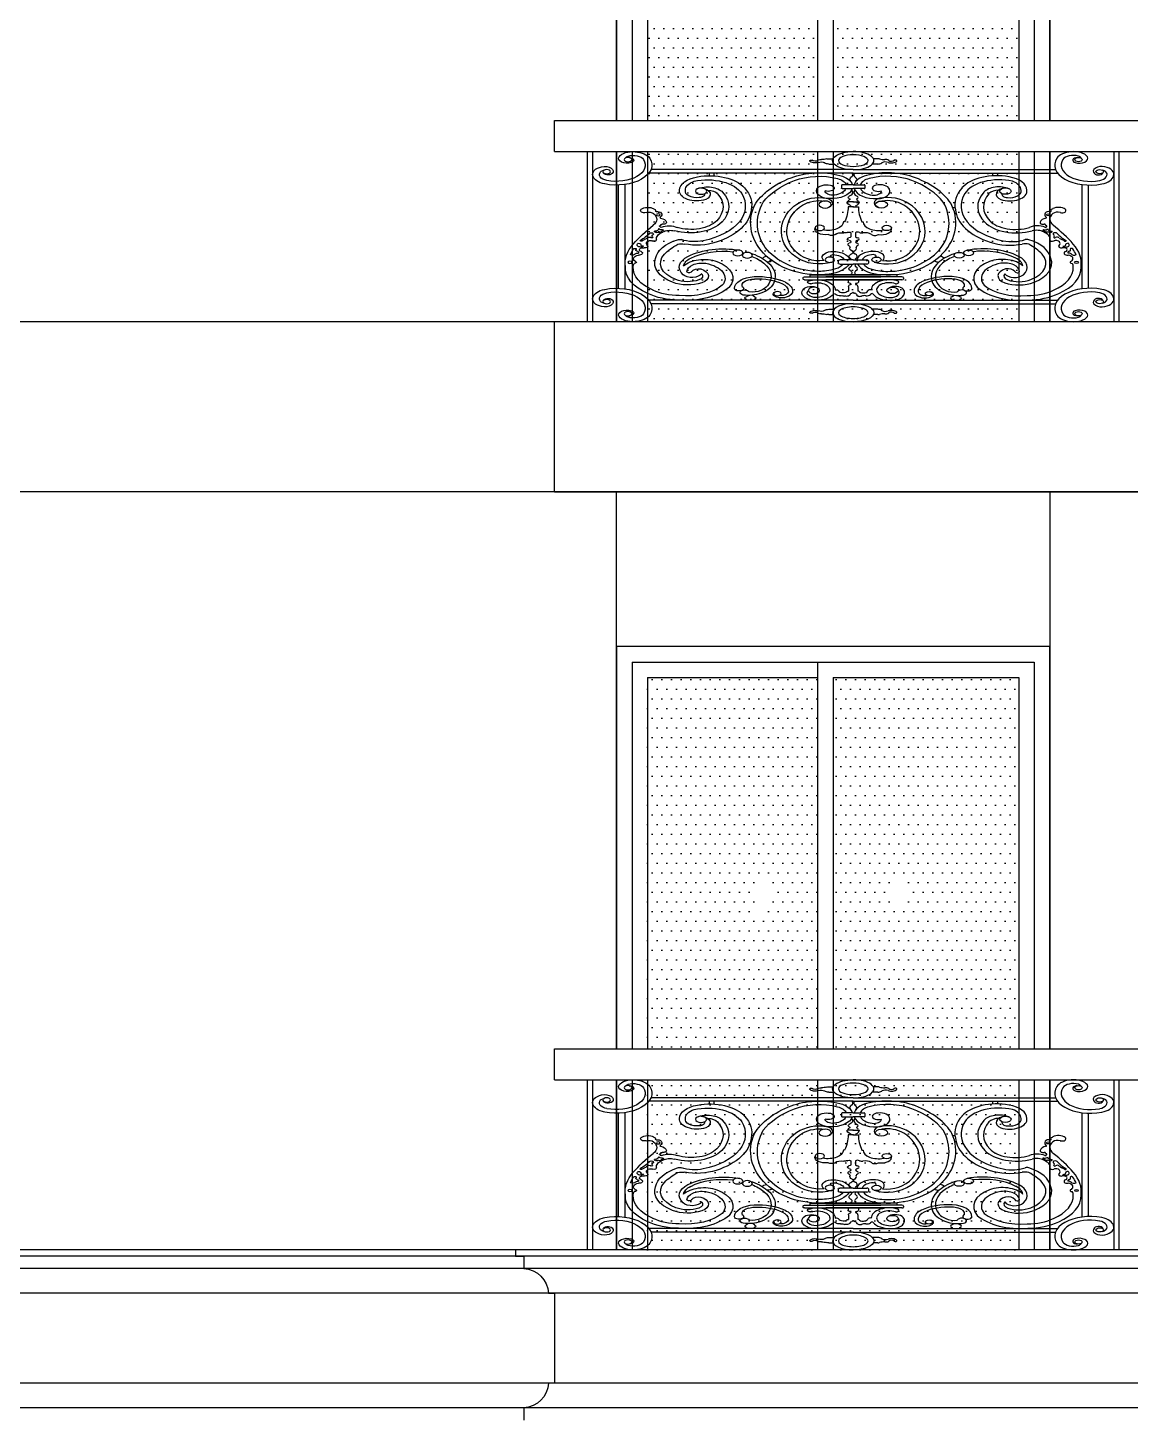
# Model space of a CAD drawing. Extents: x 185 to 567, y -69 to 170.
# Drawn here: x 487.337 to 490.9, y -42.636 to -38.136 of the extents above; entities that cross this region are included whole.
import ezdxf

# ---------------------------------------------------------------- set-up
doc = ezdxf.new("R2010")
doc.units = 0
doc.header["$LTSCALE"] = 0.25
doc.header["$MEASUREMENT"] = 0
doc.layers.get('0').update_dxf_attribs({"linetype": 'CONTINUOUS'})
for name, color, linetype in [('A-ELV 5', 51, 'CONTINUOUS'), ('A-ELV 6', 71, 'CONTINUOUS'), ('A-FerFroge', 156, 'CONTINUOUS'), ('A-GRC', 8, 'CONTINUOUS'), ('A-groves', 8, 'CONTINUOUS'), ('A-WIN', 3, 'CONTINUOUS'), ('A-WIN HAT', 125, 'CONTINUOUS')]:
    doc.layers.add(name, color=color, linetype=linetype)

# ---------------------------------------------------------------- blocks, each defined once
blk = doc.blocks.new('A$C50FD488D')
for p, q in [((0.209, -0.6483), (0.209, -0.1009)), ((0.2186, -0.0998), (0.2186, -0.6493)), ((1.1814, -0.0998), (1.1814, -0.6493)), ((1.191, -0.6483), (1.191, -0.1009)), ((0.6548, -0.123), (0.6628, -0.123)), ((0.7452, -0.123), (0.7372, -0.123)), ((0.6548, -0.1403), (0.6647, -0.1403)), ((0.7452, -0.1403), (0.7353, -0.1403)), ((0.7, -0.1694), (0.3225, -0.1694)), ((0.7, -0.1578), (0.3264, -0.1578)), ((0.4338, -0.1694), (0.4338, -0.178)), ((0.4426, -0.1694), (0.4426, -0.1784)), ((0.7, -0.1578), (1.0736, -0.1578)), ((0.7, -0.1694), (1.0775, -0.1694)), ((0.9574, -0.1694), (0.9574, -0.1784)), ((0.9662, -0.1694), (0.9662, -0.178)), ((0.2661, -0.2081), (0.2661, -0.5419)), ((0.2779, -0.2064), (0.2779, -0.5436)), ((0.6783, -0.2087), (0.6783, -0.2183)), ((0.7, -0.2072), (0.6798, -0.2072)), ((0.6798, -0.2197), (0.7, -0.2197)), ((0.7, -0.2072), (0.7202, -0.2072)), ((0.7202, -0.2197), (0.7, -0.2197)), ((0.7217, -0.2087), (0.7217, -0.2183)), ((1.1221, -0.2064), (1.1221, -0.5436)), ((1.1339, -0.2081), (1.1339, -0.5419)), ((0.5161, -0.2804), (0.5121, -0.2804)), ((0.7006, -0.2627), (0.6887, -0.2627)), ((0.7006, -0.2784), (0.6904, -0.2784)), ((0.695, -0.2742), (0.695, -0.2784)), ((0.6994, -0.2627), (0.7113, -0.2627)), ((0.6994, -0.2784), (0.7096, -0.2784)), ((0.705, -0.2742), (0.705, -0.2784)), ((0.8839, -0.2804), (0.8879, -0.2804)), ((0.5125, -0.2997), (0.5102, -0.2997)), ((0.8875, -0.2997), (0.8898, -0.2997)), ((0.6839, -0.3272), (0.6818, -0.3272)), ((0.7161, -0.3272), (0.7182, -0.3272)), ((0.6957, -0.3623), (0.6957, -0.3754)), ((0.7043, -0.3623), (0.7043, -0.3754)), ((0.6721, -0.4527), (0.6721, -0.4606)), ((0.7, -0.4498), (0.675, -0.4498)), ((0.7, -0.4498), (0.725, -0.4498)), ((0.7279, -0.4527), (0.7279, -0.4606)), ((0.675, -0.4635), (0.7, -0.4635)), ((0.725, -0.4635), (0.7, -0.4635)), ((0.6071, -0.508), (0.6071, -0.5113)), ((0.6101, -0.5051), (0.7, -0.5051)), ((0.6101, -0.5142), (0.7, -0.5142)), ((0.6196, -0.4984), (0.7, -0.4984)), ((0.6196, -0.4984), (0.6196, -0.5051)), ((0.7, -0.4984), (0.6493, -0.4984)), ((0.7, -0.5051), (0.6493, -0.5051)), ((0.7, -0.5142), (0.6493, -0.5142)), ((0.6904, -0.5142), (0.6904, -0.5216)), ((0.7, -0.4984), (0.7507, -0.4984)), ((0.7804, -0.4984), (0.7, -0.4984)), ((0.7, -0.5051), (0.7507, -0.5051)), ((0.7899, -0.5051), (0.7, -0.5051)), ((0.7, -0.5142), (0.7507, -0.5142)), ((0.7899, -0.5142), (0.7, -0.5142)), ((0.7096, -0.5142), (0.7096, -0.5216)), ((0.7804, -0.4984), (0.7804, -0.5051)), ((0.7929, -0.508), (0.7929, -0.5113)), ((0.6913, -0.5365), (0.6913, -0.5511)), ((0.7087, -0.5365), (0.7087, -0.5511)), ((0.6896, -0.5511), (0.6913, -0.5511)), ((0.7104, -0.5511), (0.7087, -0.5511)), ((0.7, -0.5806), (0.3225, -0.5806)), ((0.7, -0.5806), (1.0775, -0.5806)), ((0.7, -0.5922), (0.3264, -0.5922)), ((0.6548, -0.6097), (0.6647, -0.6097)), ((0.7, -0.5922), (1.0736, -0.5922)), ((0.7452, -0.6097), (0.7353, -0.6097)), ((0.6548, -0.627), (0.6628, -0.627)), ((0.7452, -0.627), (0.7372, -0.627))]:
    blk.add_line(p, q)
at = {"extrusion": (0, 0, -1)}
for centre, major_axis, ratio, start_param, end_param in [((0.2921, -0.1258), (-0.0261, 0), 0.986193, 0.359204, 1.773868), ((0.2934, -0.1324), (-0.0326, 0), 0.986193, 1.693369, 2.794993), ((0.7, -0.1293), (-0.0381, 0), 0.770201, 4.712389, 7.853982), ((0.2823, -0.1222), (0.0157, 0), 0.986193, 1.044957, 3.500797), ((0.2921, -0.1258), (0.014, 0), 0.986193, 3.500797, 4.101526), ((0.2934, -0.1324), (0.0205, 0), 0.986193, 4.240292, 5.936586), ((0.2858, -0.128), (-0.00887, 0), 0.986193, 1.609909, 4.186549), ((0.2625, -0.1436), (-0.0534, 0), 0.986193, 2.793121, 3.920657), ((0.2625, -0.1436), (-0.0655, 0), 0.986193, 2.793121, 3.920657), ((0.6222, -0.13), (-0.0028, 0), 0.986193, -0.347364, 2.45784), ((0.6295, -0.1254), (-0.00588, 0), 0.986193, 3.689898, 5.767627), ((0.6391, -0.1312), (-0.00547, 0), 0.986193, 0.548305, 1.353902), ((0.64, -0.1359), (0.0103, 0), 0.986193, 4.517077, 4.873859), ((0.6413, -0.1028), (0.0235, 0), 0.986193, 1.128208, 1.558447), ((0.6548, -0.1317), (0.00879, 0), 0.986193, 4.310092, 4.712389), ((0.7, -0.1293), (-0.0273, 0.0003), 0.684091, 4.704331, 7.845923), ((0.2448, -0.173), (0.0261, 0), 0.986193, 2.925853, 4.340517), ((0.241, -0.1635), (0.0157, 0), 0.986193, 4.340517, 6.796357), ((0.6295, -0.1254), (-0.0114, 0), 0.986193, 4.153001, 5.767627), ((0.6406, -0.1429), (0.00954, 0), 0.986193, 4.147409, 5.443922), ((0.645, -0.138), (-0.00206, 0.00206), 1, 1.523847, 1.779943), ((0.6548, -0.1317), (0.00879, 0), 0.986193, 1.570796, 2.558971), ((0.2516, -0.1742), (0.0326, 0), 0.986193, 1.904728, 3.006352), ((0.2516, -0.1742), (0.0205, 0), 0.986193, 1.904728, 3.601022), ((0.2448, -0.173), (0.014, 0), 0.986193, 3.739788, 4.340517), ((0.2447, -0.165), (0.00696, 0), 0.986193, 3.141593, 9.424778), ((0.247, -0.1668), (0.00887, 0), 0.986193, 0.513172, 3.089812), ((0.4353, -0.2481), (-0.0711, 0), 0.986193, 1.239292, 2.685863), ((0.6371, -0.2594), (0.092, 0), 0.986193, 4.113809, 5.142554), ((0.6371, -0.2594), (0.0807, 0), 0.986193, 4.113809, 5.142554), ((0.6588, -0.2128), (-0.04, 0), 0.986193, 2.000961, 2.99964), ((0.6844, -0.1751), (-0.0145, 0), 0.986193, 2.72718, 3.810715), ((0.2625, -0.1436), (-0.0655, 0), 0.986193, 3.920657, 5.048192), ((0.2625, -0.1436), (-0.0534, 0), 0.986193, 3.920657, 5.048192), ((0.4243, -0.2245), (0.045, 0), 0.986193, 3.136144, 4.437415), ((0.4243, -0.2245), (0.0343, 0), 0.986193, 3.117833, 4.149148), ((0.4308, -0.257), (-0.0667, 0), 0.986193, 1.189802, 2.81634), ((0.683, -0.3257), (-0.1734, 0), 0.986193, 0.307207, 0.972216), ((0.683, -0.3257), (0.1621, 0), 0.986193, 3.544055, 4.113809), ((0.6588, -0.2128), (-0.0287, 0), 0.986193, 2.000961, 2.94312), ((0.7044, -0.1907), (0.0109, 0), 0.986193, 2.526413, 3.810715), ((0.411, -0.2282), (0.0318, 0), 0.986193, 1.02315, 3.250179), ((0.411, -0.2282), (0.0212, 0), 0.986193, 1.359839, 3.277918), ((0.419, -0.2277), (0.0104, 0), 0.986193, 3.141593, 9.424778), ((0.4306, -0.2453), (0.0316, 0), 0.986193, 4.08399, 5.814843), ((0.4148, -0.2381), (-0.0213, 0), 0.986193, 1.766722, 4.073893), ((0.4306, -0.2453), (0.021, 0), 0.986193, -1.540418, -0.468342), ((0.3646, -0.2783), (-0.1056, 0), 0.986193, 2.67325, 3.643635), ((0.3935, -0.2713), (0.119, 0), 0.986193, -0.478494, 0.140238), ((0.6575, -0.2273), (0.0253, 0), 0.986193, 1.662425, 3.379143), ((0.6513, -0.2258), (-0.0189, 0), 0.986193, 0.23755, 1.917148), ((0.6618, -0.2272), (0.0138, 0), 0.986193, 1.325993, 3.162944), ((0.6541, -0.2182), (-0.0107, 0), 0.986193, 1.917148, 5.316293), ((0.6588, -0.2128), (0.04, 0), 0.986193, 0.177072, 1.662425), ((0.6588, -0.2128), (-0.0287, 0), 0.986193, 3.389621, 4.490786), ((0.6798, -0.2087), (0.00147, 0), 0.986193, 3.141593, 4.712389), ((0.6798, -0.2183), (0.00147, 0), 0.986193, 1.570796, 3.141593), ((0.6833, -0.2323), (0.0155, 0), 0.986193, -0.501731, 0.918989), ((0.4148, -0.2381), (0.0107, 0), 0.986193, -0.207114, 1.517375), ((0.3646, -0.2783), (0.0949, 0), 0.986193, -0.468342, 0.502042), ((0.3738, -0.2759), (-0.1269, 0), 0.986193, 2.81634, 3.559374), ((0.6372, -0.3587), (0, 0.1102), 0.634622, -1.455899, 0.198074), ((0.6441, -0.2665), (-0.0174, 0), 0.986193, 1.67343, 3.999532), ((0.6956, -0.2483), (0.00484, 0), 0.986193, 2.222604, 4.060581), ((0.6951, -0.2595), (0.00403, 0), 0.986193, 2.222604, 4.060581), ((0.691, -0.2542), (0.00273, 0), 0.986193, -0.918989, 0.918989), ((0.3209, -0.2953), (0.0152, 0), 0.986193, 3.767232, 5.474069), ((0.6364, -0.3304), (0, 0.168), 0.749863, 2.987054, 5.054443), ((0.5118, -0.2802), (0.1786, 0), 0.986193, -0.010351, 0.269948), ((0.7013, -0.2633), (-0.0127, 0), 0.986193, -1.050198, 0.054521), ((0.3143, -0.2907), (-0.0071, 0), 0.986193, 4.239124, 6.908824), ((0.3224, -0.3063), (-0.0107, 0), 0.986193, 1.097531, 2.553849), ((0.3036, -0.3187), (0.0334, 0), 0.986193, -0.587743, 0.619356), ((0.2998, -0.3171), (0.0457, 0), 0.986193, -0.809116, -0.712984), ((0.3358, -0.2921), (0.00146, 0), 0.986193, 1.387681, 3.665061), ((0.3315, -0.2897), (-0.00351, 0), 0.986193, 2.51217, 3.665061), ((0.3376, -0.3017), (-0.00841, 0), 0.986193, 1.387681, 2.785357), ((0.332, -0.3037), (-0.0144, 0), 0.986193, 2.785357, 3.792328), ((0.3821, -0.2825), (0.1293, 0), 0.986193, 0.040903, 1.04538), ((0.3445, -0.3136), (0.00147, 0), 0.986193, 1.906583, 3.426498), ((0.3456, -0.3139), (-0.00182, 0.00182), 1, 5.778964, 6.141834), ((0.3386, -0.3303), (0.0165, 0), 0.986193, -1.23501, -0.133651), ((0.3487, -0.3289), (-0.00629, 0), 0.986193, 3.007942, 4.929364), ((0.3985, -0.2966), (0.0669, 0), 0.986193, 0.502042, 2.015089), ((0.4005, -0.2989), (0.0534, 0), 0.986193, 0.481174, 2.075535), ((0.3828, -0.2799), (-0.117, 0), 0.986193, 3.559374, 4.361123), ((0.6534, -0.327), (0.0285, 0), 0.986193, 0.005829, 1.918893), ((0.6936, -0.5929), (-0.4456, 0), 0.986193, 0.456975, 0.619356), ((0.3359, -0.3583), (0.00328, 0), 0.986193, 1.056125, 3.391753), ((0.3327, -0.3493), (-0.0083, 0), 0.986193, 3.078791, 4.711877), ((0.3629, -0.3816), (-0.0264, 0), 0.986193, -0.122631, 0.984654), ((0.341, -0.3672), (-0.00708, 0), 0.986193, 1.056125, 1.960136), ((0.3461, -0.3481), (0.00514, 0), 0.986193, 1.224743, 3.000432), ((0.3437, -0.3407), (0.00156, 0), 0.986193, 2.393715, 4.557851), ((0.3389, -0.3451), (-0.00499, 0), 0.986193, 2.393715, 2.865382), ((0.3431, -0.3375), (0.00181, 0), 0.986193, -0.253663, 1.416259), ((0.3451, -0.3434), (-0.00147, 0), 0.986193, 4.095125, 6.006974), ((0.3617, -0.373), (-0.0219, 0), 0.986193, 0.60362, 0.944428), ((0.3466, -0.3366), (-0.00175, 0), 0.986193, -0.253663, 2.002078), ((0.36, -0.3641), (0.0243, 0), 0.986193, 4.095125, 5.362212), ((0.3483, -0.3542), (-0.00144, 0), 0.986193, 1.218517, 4.325141), ((0.3617, -0.373), (0.0189, 0), 0.986193, 3.923198, 5.156681), ((0.6372, -0.3581), (0, 0.1052), 0.664345, 2.792693, 4.826957), ((0.6481, -0.3501), (-0.0189, 0), 0.986193, 4.424307, 6.467477), ((0.6382, -0.3467), (0.00867, 0), 0.986193, 3.141593, 9.424778), ((0.2462, -0.3282), (0.0854, 0), 0.986193, 0.444529, 0.783696), ((0.3271, -0.4011), (0.0209, 0), 0.986193, 3.756501, 4.081862), ((0.3066, -0.3735), (0.0138, 0), 0.986193, 0.400155, 0.940269), ((0.3231, -0.3804), (-0.00404, 0), 0.986193, 0.400155, 2.512824), ((0.3269, -0.3661), (-0.00411, 0), 0.986193, 0.444529, 3.917405), ((0.3279, -0.3769), (0.00194, 0), 0.986193, -0.597423, 2.512824), ((0.3343, -0.3726), (-0.00575, 0), 0.986193, -0.597423, 0.701205), ((0.3323, -0.3853), (0.00445, 0), 0.986193, -0.122631, 2.184426), ((0.4137, -0.4531), (-0.0791, 0), 0.986193, 0.094175, 1.069333), ((0.3793, -0.3901), (0.00656, 0), 0.986193, 4.127294, 5.247131), ((0.4068, -0.3443), (0.0474, 0), 0.986193, 1.219531, 2.105538), ((0.6599, -0.3629), (-0.00819, 0), 0.986193, 3.762001, 5.60071), ((0.6777, -0.3759), (0.014, 0), 0.986193, 3.787884, 5.054616), ((0.6841, -0.3565), (-0.0067, 0), 0.986193, 3.987504, 4.964118), ((0.6917, -0.365), (-0.00484, 0), 0.986193, 0.845912, 2.529622), ((0.6934, -0.3825), (0.00433, 0), 0.986193, 1.875147, 4.408038), ((0.6904, -0.3729), (-0.00589, 0), 0.986193, 3.583441, 4.408038), ((0.4242, -0.4623), (0.1454, 0), 0.986193, 3.070847, 3.598568), ((0.3086, -0.4016), (-0.00766, 0), 0.986193, -0.544841, 0.757911), ((0.3074, -0.4023), (-0.00629, 0), 0.986193, 3.685922, 5.738345), ((0.3031, -0.4013), (-0.00496, 0), 0.986193, 1.545099, 3.312198), ((0.3122, -0.4176), (0.00705, 0), 0.986193, 2.192956, 4.9735), ((0.3085, -0.3882), (-0.00191, 0), 0.986193, 3.7565, 6.59316), ((0.3112, -0.4027), (0.00326, 0), 0.986193, 1.079241, 3.312198), ((0.3154, -0.4058), (-0.00536, 0), 0.986193, 2.583833, 4.9735), ((0.3302, -0.3967), (-0.0121, 0), 0.986193, -0.557759, 0.436551), ((0.3256, -0.3946), (0.00706, 0), 0.986193, 3.578144, 5.326019), ((0.4591, -0.4875), (0.1219, 0), 0.986193, 3.626248, 3.961743), ((0.3829, -0.4142), (-0.0164, 0), 0.986193, 1.131987, 1.889406), ((0.4107, -0.3311), (-0.0723, 0), 0.986193, 4.186973, 5.030999), ((0.46, -0.5116), (-0.0986, 0), 0.986193, 0.847252, 1.876614), ((0.6963, -0.4005), (-0.00587, 0), 0.986193, -0.780965, 0.780965), ((0.6906, -0.3915), (0.00524, 0), 0.986193, -1.266445, 1.266445), ((0.6868, -0.4098), (0.00756, 0), 0.986193, -0.780965, -0.059676), ((0.706, -0.4126), (0.0121, 0), 0.986193, 2.301082, 3.417667), ((0.4249, -0.4637), (-0.1398, 0), 0.986193, 0.223137, 0.363351), ((0.2922, -0.4288), (-0.00571, 0), 0.986193, 3.508652, 5.408534), ((0.3069, -0.4463), (0.0127, 0), 0.986193, 2.444401, 4.409658), ((0.2968, -0.4152), (-0.00258, 0), 0.986193, 0.190764, 3.677531), ((0.3022, -0.4326), (-0.00495, 0), 0.986193, 0.367059, 1.782679), ((0.3022, -0.4183), (-0.00375, 0), 0.986193, -1.206139, 0.535939), ((0.2993, -0.4259), (-0.00441, 0), 0.986193, 1.935454, 3.61259), ((0.3044, -0.4283), (-0.00631, 0), 0.986193, 2.192956, 4.91313), ((0.4093, -0.4607), (0.0653, 0), 0.986193, 2.176291, 3.613177), ((0.46, -0.5116), (-0.091, 0), 0.986193, 0.847252, 1.775558), ((0.4869, -0.4275), (0.00925, 0), 0.986193, 3.141593, 9.424778), ((0.5044, -0.435), (0.00925, 0), 0.986193, 3.141593, 9.424778), ((0.46, -0.5116), (0.0986, 0), 0.986193, -1.051426, -0.604473), ((0.6613, -0.4415), (-0.0187, 0), 0.986193, -0.611101, 1.440214), ((0.6625, -0.4377), (0.00464, 0), 0.986193, 1.87872, 4.710272), ((0.6629, -0.4536), (0.031, 0), 0.986193, 4.581806, 6.159658), ((0.6628, -0.4536), (0.0208, 0), 0.986193, 4.699759, 6.096997), ((0.7035, -0.4388), (-0.0108, 0), 0.986193, -0.769176, 0.965496), ((0.6942, -0.4256), (0.0055, 0), 0.986193, -0.84051, 0.965496), ((0.2876, -0.4578), (0.0038, 0), 0.986193, 3.141593, 9.424778), ((0.3217, -0.4709), (0.028, 0), 0.986193, 3.087824, 3.501086), ((0.2959, -0.4577), (0.00362, 0), 0.986193, -1.200664, 1.691177), ((0.4093, -0.4607), (0.0759, 0), 0.986193, 2.176291, 3.342001), ((0.4259, -0.4735), (-0.0471, 0), 0.986193, -0.551208, 0.847252), ((0.4259, -0.4735), (0.0395, 0), 0.986193, 3.247905, 3.988844), ((0.4246, -0.4926), (-0.0447, 0), 0.986193, 0.555033, 2.128552), ((0.4208, -0.4878), (-0.0279, 0), 0.986193, 0.006108, 1.81447), ((0.4116, -0.5096), (-0.0517, 0), 0.986193, 1.883649, 3.597263), ((0.4116, -0.5096), (0.0662, 0), 0.986193, -0.984044, 0.45567), ((0.46, -0.5116), (0.091, 0), 0.986193, -0.95037, -0.604473), ((0.5419, -0.4474), (-0.00969, 0), 0.986193, 0.203134, 1.344916), ((0.4724, -0.5031), (-0.0759, 0), 0.986193, 2.537119, 3.56788), ((0.4724, -0.5031), (0.0836, 0), 0.986193, -0.604473, 0.213243), ((0.5419, -0.4474), (0.00969, 0), 0.986193, 0.579329, 1.596479), ((0.675, -0.4527), (0.00294, 0), 0.986193, 3.141593, 4.712389), ((0.675, -0.4606), (-0.00294, 0), 0.986193, 4.712389, 6.283185), ((0.6938, -0.4481), (0.00262, 0), 0.986193, -0.769176, 0.769176), ((0.3853, -0.4756), (0.1062, 0), 0.986193, 2.22596, 3.172079), ((0.3854, -0.4756), (0.0917, 0), 0.986193, 2.216856, 3.176603), ((0.3972, -0.4873), (0.00434, 0), 0.986193, -0.037495, 3.068222), ((0.4143, -0.4918), (0.0135, 0), 0.986193, 3.494217, 5.041103), ((0.4067, -0.5019), (-0.026, 0), 0.986193, 2.049556, 4.160152), ((0.6447, -0.4482), (0.0501, 0), 0.986193, 0.31332, 1.348449), ((0.6504, -0.4512), (0.0333, 0), 0.986193, 0.38402, 1.030313), ((0.6997, -0.4788), (-0.00775, 0), 0.986193, -0.81588, 0.81588), ((0.689, -0.4676), (0.0079, 0), 0.986193, -0.546224, 0.81588), ((0.6877, -0.4914), (0.00973, 0), 0.986193, -0.81588, 0.81588), ((0.3943, -0.4821), (0.0389, 0), 0.986193, 1.018559, 2.176291), ((0.4021, -0.4879), (-0.0193, 0), 0.986193, 3.502327, 5.731977), ((0.4067, -0.5019), (0.0153, 0), 0.986193, -0.500246, 1.018559), ((0.5195, -0.5424), (-0.0388, 0), 0.986193, -0.010266, 1.508225), ((0.5198, -0.5432), (-0.0319, 0), 0.986193, 1.15152, 1.500262), ((0.5243, -0.5808), (-0.0781, 0), 0.986193, 1.477321, 2.262749), ((0.5243, -0.5808), (-0.0704, 0), 0.986193, 1.477321, 2.262749), ((0.6101, -0.508), (0.00294, 0), 0.986193, 3.141593, 4.712389), ((0.6101, -0.5113), (-0.00294, 0), 0.986193, 4.712389, 6.283185), ((0.6335, -0.5468), (0.0332, 0), 0.986193, 4.187766, 6.285251), ((0.2625, -0.6064), (0.0655, 0), 0.986193, 4.376586, 5.504121), ((0.3943, -0.4821), (0.0496, 0), 0.986193, 1.018559, 2.176291), ((0.3915, -0.4868), (0.0953, 0), 0.986193, 0.581027, 1.717764), ((0.3915, -0.4865), (-0.081, 0), 0.986193, 3.748469, 4.870759), ((0.4892, -0.5422), (-0.00856, 0), 0.986193, 2.258777, 6.210372), ((0.5144, -0.5326), (-0.02, 0), 0.986193, -0.153938, 1.183318), ((0.4992, -0.5119), (-0.0556, 0), 0.986193, 3.300043, 4.143488), ((0.4992, -0.5119), (-0.0479, 0), 0.986193, 3.629804, 4.033873), ((0.5501, -0.55), (0.0298, 0), 0.986193, -0.875887, -0.023874), ((0.5501, -0.55), (-0.0375, 0), 0.986193, 2.265705, 3.10214), ((0.6223, -0.5518), (-0.0163, 0), 0.986193, 0.44789, 2.354725), ((0.6209, -0.5218), (-0.00525, 0), 0.986193, 4.527174, 6.98995), ((0.6335, -0.5468), (-0.0233, 0), 0.986193, 1.046173, 3.586786), ((0.695, -0.5214), (0.00463, 0), 0.986193, 1.620238, 3.108149), ((0.6976, -0.5357), (-0.00637, 0), 0.986193, -0.119702, 1.112412), ((0.6938, -0.528), (-0.00233, 0), 0.986193, 2.029181, 4.254004), ((0.2516, -0.5758), (-0.0326, 0), 0.986193, 0.13524, 1.236864), ((0.2516, -0.5758), (0.0205, 0), 0.986193, 2.682163, 4.378457), ((0.2625, -0.6064), (0.0534, 0), 0.986193, 4.376586, 5.504121), ((0.2625, -0.6064), (-0.0655, 0), 0.986193, 2.362528, 3.490064), ((0.3775, -0.4944), (-0.0865, 0), 0.986193, 4.712389, 5.430246), ((0.3775, -0.4944), (-0.072, 0), 0.986193, 4.695569, 5.430246), ((0.4995, -0.5557), (-0.00856, 0), 0.986193, -1.220497, 2.8792), ((0.5067, -0.5257), (0.0397, 0), 0.986193, 0.971295, 1.828835), ((0.4978, -0.5619), (0.0086, 0), 0.986193, 0.273969, 1.011735), ((0.5138, -0.5305), (-0.0241, 0), 0.986193, 4.01445, 4.96415), ((0.5225, -0.5619), (-0.0086, 0), 0.986193, -1.011735, -0.273969), ((0.5604, -0.5612), (0.00859, 0), 0.986193, 2.449744, 4.261139), ((0.56, -0.5594), (0.00684, 0), 0.986193, 3.141593, 9.424778), ((0.5677, -0.5552), (0.0104, 0), 0.986193, 1.090758, 1.92466), ((0.566, -0.5518), (-0.0143, 0), 0.986193, 2.957403, 4.232351), ((0.566, -0.5518), (0.0219, 0), 0.986193, -0.154706, 1.090758), ((0.6303, -0.5559), (0.0253, 0), 0.986193, 1.521268, 3.60072), ((0.6309, -0.5559), (0.0159, 0), 0.986193, 1.544729, 3.589483), ((0.6306, -0.5454), (-0.0265, 0), 0.986193, 3.586786, 4.686322), ((0.6319, -0.5465), (0.0348, 0), 0.986193, 0.432203, 1.57951), ((0.6335, -0.5468), (0.0233, 0.0233), 1, 1.165751, 1.225211), ((0.6629, -0.5649), (0.00605, 0), 0.986193, -1.339211, -0.50515), ((0.6682, -0.5516), (-0.00509, 0), 0.986193, 1.277223, 2.908786), ((0.675, -0.5583), (0.00781, 0), 0.986193, 1.353928, 2.636442), ((0.6815, -0.5485), (0.00856, 0), 0.986193, 0.31267, 2.908786), ((0.6789, -0.5753), (0.00989, 0), 0.986193, 4.495521, 5.311814), ((0.6873, -0.5607), (-0.00726, 0), 0.986193, 3.205723, 5.116798), ((0.6979, -0.5614), (0.00336, 0), 0.986193, 3.205723, 4.562542), ((0.6971, -0.5559), (-0.00221, 0), 0.986193, 3.148587, 4.562542), ((0.7005, -0.5558), (0.000869, 0.000869), 1, 3.843332, 5.068991), ((0.2448, -0.577), (-0.0261, 0), 0.986193, -1.198924, 0.21574), ((0.2448, -0.577), (-0.014, 0), 0.986193, -1.198924, -0.598195), ((0.241, -0.5865), (-0.0157, 0), 0.986193, 2.628421, 5.084261), ((0.2447, -0.585), (0.00696, 0), 0.986193, 3.141593, 9.424778), ((0.247, -0.5832), (-0.00887, 0), 0.986193, 0.05178, 2.628421), ((0.2625, -0.6064), (0.0534, 0), 0.986193, -0.779064, 0.348471), ((0.5049, -0.5732), (0.00492, 0), 0.986193, 2.129858, 4.153328), ((0.5001, -0.5809), (-0.00425, 0), 0.986193, 2.129858, 3.088852), ((0.5201, -0.5809), (-0.00425, 0), 0.986193, 0.05274, 1.011735), ((0.5153, -0.5732), (-0.00492, 0), 0.986193, 2.129858, 4.153328), ((0.5677, -0.5552), (-0.0181, 0), 0.986193, 4.232351, 5.591336), ((0.7, -0.6207), (-0.0381, 0), 0.770201, 7.853982, 10.995574), ((0.2823, -0.6278), (-0.0157, 0), 0.986193, -0.359204, 2.096636), ((0.2858, -0.622), (0.00887, 0), 0.986193, -1.044957, 1.531684), ((0.6295, -0.6246), (0.0114, 0), 0.986193, 3.657151, 5.271777), ((0.6406, -0.6071), (0.00954, 0), 0.986193, 0.839263, 2.135776), ((0.645, -0.612), (0.00206, 0.00206), 1, 1.36165, 1.617745), ((0.6548, -0.6183), (-0.00879, 0), 0.986193, 0.582622, 1.570796), ((0.7, -0.6207), (-0.0273, 0.0003), 0.684091, 1.562738, 4.704331), ((0.2921, -0.6242), (0.0261, 0), 0.986193, 1.367724, 2.782388), ((0.284, -0.6242), (0.00696, 0), 0.986193, 3.141593, 9.424778), ((0.2921, -0.6242), (-0.014, 0), 0.986193, -0.959933, -0.359204), ((0.2934, -0.6176), (-0.0205, 0), 0.986193, 3.488192, 5.184486), ((0.2934, -0.6176), (0.0326, 0), 0.986193, 0.3466, 1.448224), ((0.6222, -0.62), (0.0028, 0), 0.986193, 0.683753, 3.488957), ((0.6295, -0.6246), (0.00588, 0), 0.986193, 3.657151, 5.73488), ((0.6391, -0.6188), (0.00547, 0), 0.986193, 1.78769, 2.593288), ((0.64, -0.6141), (0.0103, 0), 0.986193, 1.409326, 1.766108), ((0.6413, -0.6472), (0.0235, 0), 0.986193, -1.558447, -1.128208), ((0.6548, -0.6183), (0.00879, 0), 0.986193, 1.570796, 1.973093)]:
    blk.add_ellipse(centre, major_axis=major_axis, ratio=ratio, start_param=start_param, end_param=end_param, dxfattribs=at)
for centre, major_axis, ratio, start_param, end_param in [((0.7, -0.1293), (0.0381, 0), 0.770201, 4.712389, 7.853982), ((1.1066, -0.1324), (0.0326, 0), 0.986193, 1.693369, 2.794993), ((1.1079, -0.1258), (0.0261, 0), 0.986193, 0.359204, 1.773868), ((0.7, -0.1293), (0.0273, 0.0003), 0.684091, 4.704331, 7.845923), ((0.7452, -0.1317), (-0.00879, 0), 0.986193, 4.310092, 4.712389), ((0.7587, -0.1028), (-0.0235, 0), 0.986193, 1.128208, 1.558447), ((0.76, -0.1359), (-0.0103, 0), 0.986193, 4.517077, 4.873859), ((0.7609, -0.1312), (0.00547, 0), 0.986193, 0.548305, 1.353902), ((0.7705, -0.1254), (0.00588, 0), 0.986193, 3.689898, 5.767627), ((0.7778, -0.13), (0.0028, 0), 0.986193, -0.347364, 2.45784), ((1.1375, -0.1436), (0.0655, 0), 0.986193, 2.793121, 3.920657), ((1.1375, -0.1436), (0.0534, 0), 0.986193, 2.793121, 3.920657), ((1.1066, -0.1324), (-0.0205, 0), 0.986193, 4.240292, 5.936586), ((1.1142, -0.128), (0.00887, 0), 0.986193, 1.609909, 4.186549), ((1.1177, -0.1222), (-0.0157, 0), 0.986193, 1.044957, 3.500797), ((1.1079, -0.1258), (-0.014, 0), 0.986193, 3.500797, 4.101526), ((0.7452, -0.1317), (-0.00879, 0), 0.986193, 1.570796, 2.558971), ((0.755, -0.138), (0.00206, 0.00206), 1, 1.523847, 1.779943), ((0.7594, -0.1429), (-0.00954, 0), 0.986193, 4.147409, 5.443922), ((0.7705, -0.1254), (0.0114, 0), 0.986193, 4.153001, 5.767627), ((1.159, -0.1635), (-0.0157, 0), 0.986193, 4.340517, 6.796357), ((1.1552, -0.173), (-0.0261, 0), 0.986193, 2.925853, 4.340517), ((0.7156, -0.1751), (0.0145, 0), 0.986193, 2.72718, 3.810715), ((0.7412, -0.2128), (0.04, 0), 0.986193, 2.000961, 2.99964), ((0.7629, -0.2594), (-0.092, 0), 0.986193, 4.113809, 5.142554), ((0.7629, -0.2594), (-0.0807, 0), 0.986193, 4.113809, 5.142554), ((0.9647, -0.2481), (0.0711, 0), 0.986193, 1.239292, 2.685863), ((1.153, -0.1668), (-0.00887, 0), 0.986193, 0.513172, 3.089812), ((1.1553, -0.165), (-0.00696, 0), 0.986193, 3.141593, 9.424778), ((1.1484, -0.1742), (-0.0205, 0), 0.986193, 1.904728, 3.601022), ((1.1484, -0.1742), (-0.0326, 0), 0.986193, 1.904728, 3.006352), ((1.1552, -0.173), (-0.014, 0), 0.986193, 3.739788, 4.340517), ((0.6956, -0.1907), (-0.0109, 0), 0.986193, 2.526413, 3.810715), ((0.7412, -0.2128), (0.0287, 0), 0.986193, 2.000961, 2.94312), ((0.717, -0.3257), (-0.1621, 0), 0.986193, 3.544055, 4.113809), ((0.717, -0.3257), (0.1734, 0), 0.986193, 0.307207, 0.972216), ((0.9692, -0.257), (0.0667, 0), 0.986193, 1.189802, 2.81634), ((0.9757, -0.2245), (-0.045, 0), 0.986193, 3.136144, 4.437415), ((0.9757, -0.2245), (-0.0343, 0), 0.986193, 3.117833, 4.149148), ((1.1375, -0.1436), (0.0655, 0), 0.986193, 3.920657, 5.048192), ((1.1375, -0.1436), (0.0534, 0), 0.986193, 3.920657, 5.048192), ((0.7167, -0.2323), (-0.0155, 0), 0.986193, -0.501731, 0.918989), ((0.7412, -0.2128), (-0.04, 0), 0.986193, 0.177072, 1.662425), ((0.7412, -0.2128), (0.0287, 0), 0.986193, 3.389621, 4.490786), ((0.7202, -0.2087), (-0.00147, 0), 0.986193, 3.141593, 4.712389), ((0.7202, -0.2183), (-0.00147, 0), 0.986193, 1.570796, 3.141593), ((0.7459, -0.2182), (0.0107, 0), 0.986193, 1.917148, 5.316293), ((0.7382, -0.2272), (-0.0138, 0), 0.986193, 1.325993, 3.162944), ((0.7487, -0.2258), (0.0189, 0), 0.986193, 0.23755, 1.917148), ((0.7425, -0.2273), (-0.0253, 0), 0.986193, 1.662425, 3.379143), ((1.0065, -0.2713), (-0.119, 0), 0.986193, -0.478494, 0.140238), ((1.0354, -0.2783), (0.1056, 0), 0.986193, 2.67325, 3.643635), ((0.9694, -0.2453), (-0.0316, 0), 0.986193, 4.08399, 5.814843), ((0.9694, -0.2453), (-0.021, 0), 0.986193, -1.540418, -0.468342), ((0.9852, -0.2381), (0.0213, 0), 0.986193, 1.766722, 4.073893), ((0.981, -0.2277), (-0.0104, 0), 0.986193, 3.141593, 9.424778), ((0.989, -0.2282), (-0.0318, 0), 0.986193, 1.02315, 3.250179), ((0.989, -0.2282), (-0.0212, 0), 0.986193, 1.359839, 3.277918), ((0.709, -0.2542), (-0.00273, 0), 0.986193, -0.918989, 0.918989), ((0.7044, -0.2483), (-0.00484, 0), 0.986193, 2.222604, 4.060581), ((0.7049, -0.2595), (-0.00403, 0), 0.986193, 2.222604, 4.060581), ((0.7559, -0.2665), (0.0174, 0), 0.986193, 1.67343, 3.999532), ((0.7628, -0.3587), (0, 0.1102), 0.634622, -1.455899, 0.198074), ((1.0262, -0.2759), (0.1269, 0), 0.986193, 2.81634, 3.559374), ((1.0354, -0.2783), (-0.0949, 0), 0.986193, -0.468342, 0.502042), ((0.9852, -0.2381), (-0.0107, 0), 0.986193, -0.207114, 1.517375), ((0.6987, -0.2633), (0.0127, 0), 0.986193, -1.050198, 0.054521), ((0.8882, -0.2802), (-0.1786, 0), 0.986193, -0.010351, 0.269948), ((0.7636, -0.3304), (0, 0.168), 0.749863, 2.987054, 5.054443), ((1.0791, -0.2953), (-0.0152, 0), 0.986193, 3.767232, 5.474069), ((1.0179, -0.2825), (-0.1293, 0), 0.986193, 0.040903, 1.04538), ((1.068, -0.3037), (0.0144, 0), 0.986193, 2.785357, 3.792328), ((1.0624, -0.3017), (0.00841, 0), 0.986193, 1.387681, 2.785357), ((1.0964, -0.3187), (-0.0334, 0), 0.986193, -0.587743, 0.619356), ((1.0642, -0.2921), (-0.00146, 0), 0.986193, 1.387681, 3.665061), ((1.0685, -0.2897), (0.00351, 0), 0.986193, 2.51217, 3.665061), ((1.1002, -0.3171), (-0.0457, 0), 0.986193, -0.809116, -0.712984), ((1.0776, -0.3063), (0.0107, 0), 0.986193, 1.097531, 2.553849), ((1.0857, -0.2907), (0.0071, 0), 0.986193, 4.239124, 6.908824), ((0.7466, -0.327), (-0.0285, 0), 0.986193, 0.005829, 1.918893), ((1.0172, -0.2799), (0.117, 0), 0.986193, 3.559374, 4.361123), ((1.0015, -0.2966), (-0.0669, 0), 0.986193, 0.502042, 2.015089), ((0.9995, -0.2989), (-0.0534, 0), 0.986193, 0.481174, 2.075535), ((1.0513, -0.3289), (0.00629, 0), 0.986193, 3.007942, 4.929364), ((1.0614, -0.3303), (-0.0165, 0), 0.986193, -1.23501, -0.133651), ((1.0555, -0.3136), (-0.00147, 0), 0.986193, 1.906583, 3.426498), ((1.0544, -0.3139), (0.00182, 0.00182), 1, 5.778964, 6.141834), ((0.7628, -0.3581), (0, 0.1052), 0.664345, 2.792693, 4.826957), ((0.7519, -0.3501), (0.0189, 0), 0.986193, 4.424307, 6.467477), ((0.7618, -0.3467), (-0.00867, 0), 0.986193, 3.141593, 9.424778), ((1.04, -0.3641), (-0.0243, 0), 0.986193, 4.095125, 5.362212), ((1.0383, -0.373), (-0.0189, 0), 0.986193, 3.923198, 5.156681), ((1.0517, -0.3542), (0.00144, 0), 0.986193, 1.218517, 4.325141), ((1.0383, -0.373), (0.0219, 0), 0.986193, 0.60362, 0.944428), ((1.0371, -0.3816), (0.0264, 0), 0.986193, -0.122631, 0.984654), ((1.0539, -0.3481), (-0.00514, 0), 0.986193, 1.224743, 3.000432), ((1.0534, -0.3366), (0.00175, 0), 0.986193, -0.253663, 2.002078), ((1.0549, -0.3434), (0.00147, 0), 0.986193, 4.095125, 6.006974), ((1.0569, -0.3375), (-0.00181, 0), 0.986193, -0.253663, 1.416259), ((1.0611, -0.3451), (0.00499, 0), 0.986193, 2.393715, 2.865382), ((1.059, -0.3672), (0.00708, 0), 0.986193, 1.056125, 1.960136), ((1.0563, -0.3407), (-0.00156, 0), 0.986193, 2.393715, 4.557851), ((1.0673, -0.3493), (0.0083, 0), 0.986193, 3.078791, 4.711877), ((1.0641, -0.3583), (-0.00328, 0), 0.986193, 1.056125, 3.391753), ((0.7064, -0.5929), (0.4456, 0), 0.986193, 0.456975, 0.619356), ((0.7083, -0.365), (0.00484, 0), 0.986193, 0.845912, 2.529622), ((0.7096, -0.3729), (0.00589, 0), 0.986193, 3.583441, 4.408038), ((0.7066, -0.3825), (-0.00433, 0), 0.986193, 1.875147, 4.408038), ((0.7159, -0.3565), (0.0067, 0), 0.986193, 3.987504, 4.964118), ((0.7223, -0.3759), (-0.014, 0), 0.986193, 3.787884, 5.054616), ((0.7401, -0.3629), (0.00819, 0), 0.986193, 3.762001, 5.60071), ((0.9932, -0.3443), (-0.0474, 0), 0.986193, 1.219531, 2.105538), ((1.0207, -0.3901), (-0.00656, 0), 0.986193, 4.127294, 5.247131), ((0.9863, -0.4531), (0.0791, 0), 0.986193, 0.094175, 1.069333), ((1.0677, -0.3853), (-0.00445, 0), 0.986193, -0.122631, 2.184426), ((1.0731, -0.3661), (0.00411, 0), 0.986193, 0.444529, 3.917405), ((1.0721, -0.3769), (-0.00194, 0), 0.986193, -0.597423, 2.512824), ((1.0657, -0.3726), (0.00575, 0), 0.986193, -0.597423, 0.701205), ((1.0769, -0.3804), (0.00404, 0), 0.986193, 0.400155, 2.512824), ((1.1538, -0.3282), (-0.0854, 0), 0.986193, 0.444529, 0.783696), ((1.0934, -0.3735), (-0.0138, 0), 0.986193, 0.400155, 0.940269), ((1.0729, -0.4011), (-0.0209, 0), 0.986193, 3.756501, 4.081862), ((0.694, -0.4126), (-0.0121, 0), 0.986193, 2.301082, 3.417667), ((0.7094, -0.3915), (-0.00524, 0), 0.986193, -1.266445, 1.266445), ((0.7132, -0.4098), (-0.00756, 0), 0.986193, -0.780965, -0.059676), ((0.7037, -0.4005), (0.00587, 0), 0.986193, -0.780965, 0.780965), ((0.94, -0.5116), (0.0986, 0), 0.986193, 0.847252, 1.876614), ((0.9893, -0.3311), (0.0723, 0), 0.986193, 4.186973, 5.030999), ((1.0171, -0.4142), (0.0164, 0), 0.986193, 1.131987, 1.889406), ((0.9409, -0.4875), (-0.1219, 0), 0.986193, 3.626248, 3.961743), ((1.0744, -0.3946), (-0.00706, 0), 0.986193, 3.578144, 5.326019), ((1.0846, -0.4058), (0.00536, 0), 0.986193, 2.583833, 4.9735), ((1.0698, -0.3967), (0.0121, 0), 0.986193, -0.557759, 0.436551), ((1.0878, -0.4176), (-0.00705, 0), 0.986193, 2.192956, 4.9735), ((1.0888, -0.4027), (-0.00326, 0), 0.986193, 1.079241, 3.312198), ((1.0926, -0.4023), (0.00629, 0), 0.986193, 3.685922, 5.738345), ((1.0915, -0.3882), (0.00191, 0), 0.986193, 3.7565, 6.59316), ((1.0969, -0.4013), (0.00496, 0), 0.986193, 1.545099, 3.312198), ((1.0914, -0.4016), (0.00766, 0), 0.986193, -0.544841, 0.757911), ((0.9758, -0.4623), (-0.1454, 0), 0.986193, 3.070847, 3.598568), ((0.7058, -0.4256), (-0.0055, 0), 0.986193, -0.84051, 0.965496), ((0.6965, -0.4388), (0.0108, 0), 0.986193, -0.769176, 0.965496), ((0.7371, -0.4536), (-0.031, 0), 0.986193, 4.581806, 6.159658), ((0.7372, -0.4536), (-0.0208, 0), 0.986193, 4.699759, 6.096997), ((0.7375, -0.4377), (-0.00464, 0), 0.986193, 1.87872, 4.710272), ((0.7387, -0.4415), (0.0187, 0), 0.986193, -0.611101, 1.440214), ((0.94, -0.5116), (-0.0986, 0), 0.986193, -1.051426, -0.604473), ((0.8956, -0.435), (-0.00925, 0), 0.986193, 3.141593, 9.424778), ((0.9131, -0.4275), (-0.00925, 0), 0.986193, 3.141593, 9.424778), ((0.94, -0.5116), (0.091, 0), 0.986193, 0.847252, 1.775558), ((0.9907, -0.4607), (-0.0653, 0), 0.986193, 2.176291, 3.613177), ((1.0956, -0.4283), (0.00631, 0), 0.986193, 2.192956, 4.91313), ((1.1007, -0.4259), (0.00441, 0), 0.986193, 1.935454, 3.61259), ((1.0978, -0.4326), (0.00495, 0), 0.986193, 0.367059, 1.782679), ((1.0931, -0.4463), (-0.0127, 0), 0.986193, 2.444401, 4.409658), ((1.0978, -0.4183), (0.00375, 0), 0.986193, -1.206139, 0.535939), ((1.1032, -0.4152), (0.00258, 0), 0.986193, 0.190764, 3.677531), ((1.1078, -0.4288), (0.00571, 0), 0.986193, 3.508652, 5.408534), ((0.9751, -0.4637), (0.1398, 0), 0.986193, 0.223137, 0.363351), ((0.7062, -0.4481), (-0.00262, 0), 0.986193, -0.769176, 0.769176), ((0.725, -0.4527), (-0.00294, 0), 0.986193, 3.141593, 4.712389), ((0.725, -0.4606), (0.00294, 0), 0.986193, 4.712389, 6.283185), ((0.9276, -0.5031), (-0.0836, 0), 0.986193, -0.604473, 0.213243), ((0.9276, -0.5031), (0.0759, 0), 0.986193, 2.537119, 3.56788), ((0.8581, -0.4474), (-0.00969, 0), 0.986193, 0.579329, 1.596479), ((0.8581, -0.4474), (0.00969, 0), 0.986193, 0.203134, 1.344916), ((0.94, -0.5116), (-0.091, 0), 0.986193, -0.95037, -0.604473), ((0.9884, -0.5096), (-0.0662, 0), 0.986193, -0.984044, 0.45567), ((0.9884, -0.5096), (0.0517, 0), 0.986193, 1.883649, 3.597263), ((0.9754, -0.4926), (0.0447, 0), 0.986193, 0.555033, 2.128552), ((0.9792, -0.4878), (0.0279, 0), 0.986193, 0.006108, 1.81447), ((0.9741, -0.4735), (-0.0395, 0), 0.986193, 3.247905, 3.988844), ((0.9741, -0.4735), (0.0471, 0), 0.986193, -0.551208, 0.847252), ((0.9907, -0.4607), (-0.0759, 0), 0.986193, 2.176291, 3.342001), ((1.1041, -0.4577), (-0.00362, 0), 0.986193, -1.200664, 1.691177), ((1.0783, -0.4709), (-0.028, 0), 0.986193, 3.087824, 3.501086), ((1.1124, -0.4578), (-0.0038, 0), 0.986193, 3.141593, 9.424778), ((0.711, -0.4676), (-0.0079, 0), 0.986193, -0.546224, 0.81588), ((0.7123, -0.4914), (-0.00973, 0), 0.986193, -0.81588, 0.81588), ((0.7003, -0.4788), (0.00775, 0), 0.986193, -0.81588, 0.81588), ((0.7553, -0.4482), (-0.0501, 0), 0.986193, 0.31332, 1.348449), ((0.7496, -0.4512), (-0.0333, 0), 0.986193, 0.38402, 1.030313), ((0.9933, -0.5019), (0.026, 0), 0.986193, 2.049556, 4.160152), ((0.9857, -0.4918), (-0.0135, 0), 0.986193, 3.494217, 5.041103), ((1.0028, -0.4873), (-0.00434, 0), 0.986193, -0.037495, 3.068222), ((1.0146, -0.4756), (-0.0917, 0), 0.986193, 2.216856, 3.176603), ((1.0147, -0.4756), (-0.1062, 0), 0.986193, 2.22596, 3.172079), ((0.7665, -0.5468), (-0.0332, 0), 0.986193, 4.187766, 6.285251), ((0.7899, -0.508), (-0.00294, 0), 0.986193, 3.141593, 4.712389), ((0.7899, -0.5113), (0.00294, 0), 0.986193, 4.712389, 6.283185), ((0.8757, -0.5808), (0.0781, 0), 0.986193, 1.477321, 2.262749), ((0.8757, -0.5808), (0.0704, 0), 0.986193, 1.477321, 2.262749), ((0.8802, -0.5432), (0.0319, 0), 0.986193, 1.15152, 1.500262), ((0.8805, -0.5424), (0.0388, 0), 0.986193, -0.010266, 1.508225), ((0.9933, -0.5019), (-0.0153, 0), 0.986193, -0.500246, 1.018559), ((0.9979, -0.4879), (0.0193, 0), 0.986193, 3.502327, 5.731977), ((1.0057, -0.4821), (-0.0389, 0), 0.986193, 1.018559, 2.176291), ((0.7062, -0.528), (0.00233, 0), 0.986193, 2.029181, 4.254004), ((0.705, -0.5214), (-0.00463, 0), 0.986193, 1.620238, 3.108149), ((0.7024, -0.5357), (0.00637, 0), 0.986193, -0.119702, 1.112412), ((0.7665, -0.5468), (0.0233, 0), 0.986193, 1.046173, 3.586786), ((0.7777, -0.5518), (0.0163, 0), 0.986193, 0.44789, 2.354725), ((0.7791, -0.5218), (0.00525, 0), 0.986193, 4.527174, 6.98995), ((0.8499, -0.55), (0.0375, 0), 0.986193, 2.265705, 3.10214), ((0.8499, -0.55), (-0.0298, 0), 0.986193, -0.875887, -0.023874), ((0.9008, -0.5119), (0.0556, 0), 0.986193, 3.300043, 4.143488), ((0.9008, -0.5119), (0.0479, 0), 0.986193, 3.629804, 4.033873), ((0.8856, -0.5326), (0.02, 0), 0.986193, -0.153938, 1.183318), ((0.9108, -0.5422), (0.00856, 0), 0.986193, 2.258777, 6.210372), ((1.0085, -0.4868), (-0.0953, 0), 0.986193, 0.581027, 1.717764), ((1.0085, -0.4865), (0.081, 0), 0.986193, 3.748469, 4.870759), ((1.0057, -0.4821), (-0.0496, 0), 0.986193, 1.018559, 2.176291), ((1.1375, -0.6064), (-0.0655, 0), 0.986193, 4.376586, 5.504121), ((0.6995, -0.5558), (-0.000869, 0.000869), 1, 3.843332, 5.068991), ((0.7029, -0.5559), (0.00221, 0), 0.986193, 3.148587, 4.562542), ((0.7021, -0.5614), (-0.00336, 0), 0.986193, 3.205723, 4.562542), ((0.7127, -0.5607), (0.00726, 0), 0.986193, 3.205723, 5.116798), ((0.7185, -0.5485), (-0.00856, 0), 0.986193, 0.31267, 2.908786), ((0.7211, -0.5753), (-0.00989, 0), 0.986193, 4.495521, 5.311814), ((0.725, -0.5583), (-0.00781, 0), 0.986193, 1.353928, 2.636442), ((0.7318, -0.5516), (0.00509, 0), 0.986193, 1.277223, 2.908786), ((0.7371, -0.5649), (-0.00605, 0), 0.986193, -1.339211, -0.50515), ((0.7665, -0.5468), (-0.0233, 0.0233), 1, 1.165751, 1.225211), ((0.7681, -0.5465), (-0.0348, 0), 0.986193, 0.432203, 1.57951), ((0.7694, -0.5454), (0.0265, 0), 0.986193, 3.586786, 4.686322), ((0.7697, -0.5559), (-0.0253, 0), 0.986193, 1.521268, 3.60072), ((0.7691, -0.5559), (-0.0159, 0), 0.986193, 1.544729, 3.589483), ((0.834, -0.5518), (-0.0219, 0), 0.986193, -0.154706, 1.090758), ((0.834, -0.5518), (0.0143, 0), 0.986193, 2.957403, 4.232351), ((0.8323, -0.5552), (-0.0104, 0), 0.986193, 1.090758, 1.92466), ((0.84, -0.5594), (-0.00684, 0), 0.986193, 3.141593, 9.424778), ((0.8396, -0.5612), (-0.00859, 0), 0.986193, 2.449744, 4.261139), ((0.8862, -0.5305), (0.0241, 0), 0.986193, 4.01445, 4.96415), ((0.8933, -0.5257), (-0.0397, 0), 0.986193, 0.971295, 1.828835), ((0.8775, -0.5619), (0.0086, 0), 0.986193, -1.011735, -0.273969), ((0.9005, -0.5557), (0.00856, 0), 0.986193, -1.220497, 2.8792), ((0.9022, -0.5619), (-0.0086, 0), 0.986193, 0.273969, 1.011735), ((1.0225, -0.4944), (0.072, 0), 0.986193, 4.695569, 5.430246), ((1.0225, -0.4944), (0.0865, 0), 0.986193, 4.712389, 5.430246), ((1.1375, -0.6064), (0.0655, 0), 0.986193, 2.362528, 3.490064), ((1.1375, -0.6064), (-0.0534, 0), 0.986193, 4.376586, 5.504121), ((1.1484, -0.5758), (-0.0205, 0), 0.986193, 2.682163, 4.378457), ((1.1484, -0.5758), (0.0326, 0), 0.986193, 0.13524, 1.236864), ((0.7, -0.6207), (0.0381, 0), 0.770201, 7.853982, 10.995574), ((0.8323, -0.5552), (0.0181, 0), 0.986193, 4.232351, 5.591336), ((0.8847, -0.5732), (0.00492, 0), 0.986193, 2.129858, 4.153328), ((0.8799, -0.5809), (0.00425, 0), 0.986193, 0.05274, 1.011735), ((0.8999, -0.5809), (0.00425, 0), 0.986193, 2.129858, 3.088852), ((0.8951, -0.5732), (-0.00492, 0), 0.986193, 2.129858, 4.153328), ((1.1375, -0.6064), (-0.0534, 0), 0.986193, -0.779064, 0.348471), ((1.159, -0.5865), (0.0157, 0), 0.986193, 2.628421, 5.084261), ((1.153, -0.5832), (0.00887, 0), 0.986193, 0.05178, 2.628421), ((1.1553, -0.585), (-0.00696, 0), 0.986193, 3.141593, 9.424778), ((1.1552, -0.577), (0.014, 0), 0.986193, -1.198924, -0.598195), ((1.1552, -0.577), (0.0261, 0), 0.986193, -1.198924, 0.21574), ((0.7, -0.6207), (0.0273, 0.0003), 0.684091, 1.562738, 4.704331), ((0.7452, -0.6183), (0.00879, 0), 0.986193, 0.582622, 1.570796), ((0.755, -0.612), (-0.00206, 0.00206), 1, 1.36165, 1.617745), ((0.7594, -0.6071), (-0.00954, 0), 0.986193, 0.839263, 2.135776), ((0.7705, -0.6246), (-0.0114, 0), 0.986193, 3.657151, 5.271777), ((1.1142, -0.622), (-0.00887, 0), 0.986193, -1.044957, 1.531684), ((1.1177, -0.6278), (0.0157, 0), 0.986193, -0.359204, 2.096636), ((0.7452, -0.6183), (-0.00879, 0), 0.986193, 1.570796, 1.973093), ((0.7587, -0.6472), (-0.0235, 0), 0.986193, -1.558447, -1.128208), ((0.76, -0.6141), (-0.0103, 0), 0.986193, 1.409326, 1.766108), ((0.7609, -0.6188), (-0.00547, 0), 0.986193, 1.78769, 2.593288), ((0.7705, -0.6246), (-0.00588, 0), 0.986193, 3.657151, 5.73488), ((0.7778, -0.62), (-0.0028, 0), 0.986193, 0.683753, 3.488957), ((1.1066, -0.6176), (-0.0326, 0), 0.986193, 0.3466, 1.448224), ((1.1066, -0.6176), (0.0205, 0), 0.986193, 3.488192, 5.184486), ((1.1079, -0.6242), (-0.0261, 0), 0.986193, 1.367724, 2.782388), ((1.116, -0.6242), (-0.00696, 0), 0.986193, 3.141593, 9.424778), ((1.1079, -0.6242), (0.014, 0), 0.986193, -0.959933, -0.359204)]:
    blk.add_ellipse(centre, major_axis=major_axis, ratio=ratio, start_param=start_param, end_param=end_param)
for centre, major_axis in [((0.284, -0.1258), (-0.00696, 0)), ((0.648, -0.2711), (-0.0114, 0)), ((0.3399, -0.3042), (-0.00331, 0)), ((0.6569, -0.4495), (-0.00865, 0)), ((0.6274, -0.5486), (-0.0105, 0))]:
    blk.add_ellipse(centre, major_axis=major_axis, ratio=0.986193, dxfattribs=at)
for centre, major_axis in [((1.116, -0.1258), (0.00696, 0)), ((0.752, -0.2711), (0.0114, 0)), ((1.0601, -0.3042), (0.00331, 0)), ((0.7431, -0.4495), (0.00865, 0)), ((0.7726, -0.5486), (0.0105, 0))]:
    blk.add_ellipse(centre, major_axis=major_axis, ratio=0.986193)
for points, knots in [([(0.5777, -0.3468), (0.5799, -0.3164), (0.5914, -0.2883), (0.619, -0.2602), (0.6334, -0.2561), (0.6471, -0.26)], [4.827286, 4.827286, 4.827286, 4.827286, 5.70956, 5.70956, 6.446715, 6.446715, 6.446715, 6.446715]), ([(0.8223, -0.3468), (0.8201, -0.3164), (0.8086, -0.2883), (0.781, -0.2602), (0.7666, -0.2561), (0.7529, -0.26)], [4.827286, 4.827286, 4.827286, 4.827286, 5.70956, 5.70956, 6.446715, 6.446715, 6.446715, 6.446715]), ([(0.6676, -0.4794), (0.6553, -0.4855), (0.6458, -0.4872), (0.6364, -0.4872), (0.6, -0.4872), (0.5629, -0.4614), (0.5192, -0.3733), (0.5177, -0.3122), (0.5338, -0.2631)], [6.027743, 6.027743, 6.027743, 6.027743, 6.283185, 6.283185, 6.283185, 7.269804, 7.269804, 8.291248, 8.291248, 8.291248, 8.291248]), ([(0.7324, -0.4794), (0.7447, -0.4855), (0.7542, -0.4872), (0.7636, -0.4872), (0.8, -0.4872), (0.8371, -0.4614), (0.8808, -0.3733), (0.8823, -0.3122), (0.8662, -0.2631)], [6.027743, 6.027743, 6.027743, 6.027743, 6.283185, 6.283185, 6.283185, 7.269804, 7.269804, 8.291248, 8.291248, 8.291248, 8.291248]), ([(0.646, -0.4521), (0.626, -0.4568), (0.6047, -0.4452), (0.5807, -0.3984), (0.5758, -0.3721), (0.5777, -0.3468)], [6.123586, 6.123586, 6.123586, 6.123586, 7.196425, 7.196425, 7.96855, 7.96855, 7.96855, 7.96855]), ([(0.754, -0.4521), (0.774, -0.4568), (0.7953, -0.4452), (0.8193, -0.3984), (0.8242, -0.3721), (0.8223, -0.3468)], [6.123586, 6.123586, 6.123586, 6.123586, 7.196425, 7.196425, 7.96855, 7.96855, 7.96855, 7.96855])]:
    blk.add_open_spline(points, degree=3, knots=knots)
blk = doc.blocks.new('A$C1E3E3395')
at = {"layer": 'A-WIN HAT'}
h = blk.add_hatch(dxfattribs=at)
h.set_pattern_fill('DOTS', color=256, scale=0.5, style=0)
h.set_pattern_definition([(180, (3.42, 0.55), (-0.015625, 0.03125), [0, -0.03125])])
h.paths.add_polyline_path([(2.22, 2.4), (2.82, 2.4), (2.82, 1.2), (2.22, 1.2)])
h.paths.add_polyline_path([(2.5776, 1.7702), (2.5776, 1.6321), (2.6467, 1.7011)], flags=16)
h.paths.add_polyline_path([(2.87, 2.4), (3.42, 2.4), (3.42, 1.2), (2.87, 1.2)])
h.paths.add_polyline_path([(3.0624, 1.7702), (2.9933, 1.7011), (3.0624, 1.6321)], flags=16)
h.paths.add_polyline_path([(2.22, 1.1), (2.82, 1.1), (2.82, 0.55), (2.22, 0.55)])
h.paths.add_polyline_path([(2.87, 1.1), (3.42, 1.1), (3.42, 0.55), (2.87, 0.55)])
for p, q in [((3.72, 1.2, 0), (0, 1.2, 0)), ((3.72, 1.1, 0), (3.72, 1.2, 0)), ((3.72, 1.1, 0), (3.72, 1.2, 0)), ((3.72, 1.1, 0), (0, 1.1, 0)), ((0, 0.55, 0), (3.72, 0.55, 0)), ((3.72, 0, 0), (3.72, 0.55, 0)), ((3.72, 0, 0), (0, 0, 0))]:
    blk.add_line(p, q)
at = {"elevation": 0}
blk.add_lwpolyline([(3.52, 1.2), (3.52, 2.9999), (2.12, 2.9999), (2.12, 1.2)], dxfattribs=at)
at = {"layer": 'A-WIN'}
for p, q in [((2.12, 2.5, 0), (2.12, 1.2, 0)), ((2.12, 1.2, 0), (2.12, 2.5, 0)), ((3.52, 2.5, 0), (3.52, 1.2, 0)), ((3.52, 1.2, 0), (3.52, 2.5, 0)), ((2.17, 2.45, 0), (2.17, 1.2, 0)), ((2.87, 2.45, 0), (2.87, 1.2, 0)), ((3.47, 2.45, 0), (3.47, 1.2, 0)), ((2.22, 2.4, 0), (2.22, 1.2, 0)), ((2.82, 2.4, 0), (2.82, 1.2, 0)), ((3.42, 2.4, 0), (3.42, 1.2, 0)), ((2.12, 1.1, 0), (2.12, 0.55, 0)), ((2.12, 0.55, 0), (2.12, 1.1, 0)), ((2.17, 1.1, 0), (2.17, 0.55, 0)), ((2.22, 1.1, 0), (2.22, 0.55, 0)), ((2.82, 1.1, 0), (2.82, 0.55, 0)), ((2.87, 1.1, 0), (2.87, 0.55, 0)), ((3.42, 1.1, 0), (3.42, 0.55, 0)), ((3.47, 1.1, 0), (3.47, 0.55, 0)), ((3.52, 1.1, 0), (3.52, 0.55, 0)), ((3.52, 0.55, 0), (3.52, 1.1, 0))]:
    blk.add_line(p, q, dxfattribs=at)
at = {"layer": 'A-FerFroge', "xscale": -1.75}
blk.add_blockref('A$C50FD488D', (3.98, 1.2, 0), dxfattribs=at)
blk = doc.blocks.new('A$C7860229F')
blk.add_lwpolyline([(0.1263, 0.285), (0.1263, 0.265), (0.1, 0.265), (0.1, 0.225, 0.394493), (0.02, 0.145), (0, 0.145), (0, -0.145), (0.02, -0.145, 0.394493), (0.1, -0.225), (0.1, -0.265)], format="xyb")

msp = doc.modelspace()

# ---------------------------------------------------------------- hatches: boundary and pattern name
at = {"layer": 'A-WIN HAT'}
h = msp.add_hatch(dxfattribs=at)
h.set_pattern_fill('DOTS', color=256, scale=0.5, style=0)
h.set_pattern_definition([(7e-15, (489.33978, -42.085556), (0.015625, 0.03125), [0, -0.03125])])
h.paths.add_polyline_path([(490.5398, -40.2356), (489.9398, -40.2356), (489.9398, -41.4356), (490.5398, -41.4356)])
h.paths.add_polyline_path([(490.1822, -40.8654), (490.1822, -41.0035), (490.1131, -40.9344)], flags=16)
h.paths.add_polyline_path([(489.8898, -40.2356), (489.3398, -40.2356), (489.3398, -41.4356), (489.8898, -41.4356)])
h.paths.add_polyline_path([(489.6974, -40.8654), (489.7665, -40.9344), (489.6974, -41.0035)], flags=16)
h.paths.add_polyline_path([(490.5398, -41.5356), (489.9398, -41.5356), (489.9398, -42.0856), (490.5398, -42.0856)])
h.paths.add_polyline_path([(489.8898, -41.5356), (489.3398, -41.5356), (489.3398, -42.0856), (489.8898, -42.0856)])

# ---------------------------------------------------------------- linework, layer by layer
at = {"layer": 'A-ELV 6'}
for p, q in [((489.0398, -41.5356, 0), (489.0398, -41.4356, 0)), ((489.0398, -41.5356, 0), (489.0398, -41.4356, 0)), ((489.0398, -41.4356, 0), (492.7598, -41.4356, 0)), ((489.0398, -41.5356, 0), (492.7598, -41.5356, 0)), ((509.0461, -42.0857, 0), (481.3935, -42.0857, 0)), ((508.9398, -42.2257, 0), (481.5198, -42.2257, 0)), ((508.9198, -42.5157, 0), (481.4998, -42.5157, 0))]:
    msp.add_line(p, q, dxfattribs=at)
at = {"layer": 'A-ELV 6', "elevation": 0}
msp.add_lwpolyline([(489.2398, -41.4356), (489.2398, -39.6357), (490.6398, -39.6357), (490.6398, -41.4356)], dxfattribs=at)
at = {"layer": 'A-GRC'}
for p, q in [((509.0198, -42.1057, 0), (481.3935, -42.1057, 0)), ((509.0198, -42.1457, 0), (481.4198, -42.1457, 0)), ((509.0198, -42.5957, 0), (481.4198, -42.5957, 0))]:
    msp.add_line(p, q, dxfattribs=at)
at = {"layer": 'A-groves'}
for p, q in [((508.9198, -39.0857, 0), (481.5198, -39.0857, 0)), ((508.9198, -39.6357, 0), (481.5198, -39.6357, 0))]:
    msp.add_line(p, q, dxfattribs=at)
at = {"layer": 'A-WIN'}
for p, q in [((490.6398, -40.1356, 0), (489.2398, -40.1356, 0)), ((489.2398, -41.4356, 0), (489.2398, -40.1356, 0)), ((489.2398, -40.1356, 0), (489.2398, -41.4356, 0)), ((490.6398, -41.4356, 0), (490.6398, -40.1356, 0)), ((490.6398, -40.1356, 0), (490.6398, -41.4356, 0)), ((489.2898, -40.1856, 0), (490.5898, -40.1856, 0)), ((489.2898, -40.1856, 0), (489.2898, -41.4356, 0)), ((489.8898, -40.1856, 0), (489.8898, -41.4356, 0)), ((490.5898, -40.1856, 0), (490.5898, -41.4356, 0)), ((489.3398, -40.2356, 0), (489.8898, -40.2356, 0)), ((489.3398, -40.2356, 0), (489.3398, -41.4356, 0)), ((489.9398, -40.2356, 0), (490.5398, -40.2356, 0)), ((489.9398, -40.2356, 0), (489.9398, -41.4356, 0)), ((490.5398, -40.2356, 0), (490.5398, -41.4356, 0)), ((489.2398, -42.0856, 0), (489.2398, -41.5356, 0)), ((489.2398, -41.5356, 0), (489.2398, -42.0856, 0)), ((489.2898, -41.5356, 0), (489.2898, -42.0856, 0)), ((489.3398, -41.5356, 0), (489.3398, -42.0856, 0)), ((489.8898, -41.5356, 0), (489.8898, -42.0856, 0)), ((489.9398, -41.5356, 0), (489.9398, -42.0856, 0)), ((490.5398, -41.5356, 0), (490.5398, -42.0856, 0)), ((490.5898, -41.5356, 0), (490.5898, -42.0856, 0)), ((490.6398, -42.0856, 0), (490.6398, -41.5356, 0)), ((490.6398, -41.5356, 0), (490.6398, -42.0856, 0))]:
    msp.add_line(p, q, dxfattribs=at)

# ---------------------------------------------------------------- block references
at = {"layer": 'A-ELV 5', "xscale": -1}
msp.add_blockref('A$C1E3E3395', (492.7598, -39.6356, 0), dxfattribs=at)
at = {"layer": 'A-ELV 6', "xscale": -1}
msp.add_blockref('A$C7860229F', (489.0398, -42.3707, 0), dxfattribs=at)
at = {"layer": 'A-FerFroge', "xscale": 1.75}
msp.add_blockref('A$C50FD488D', (488.7798, -41.4356, 0), dxfattribs=at)

doc.saveas('drawing.dxf')
